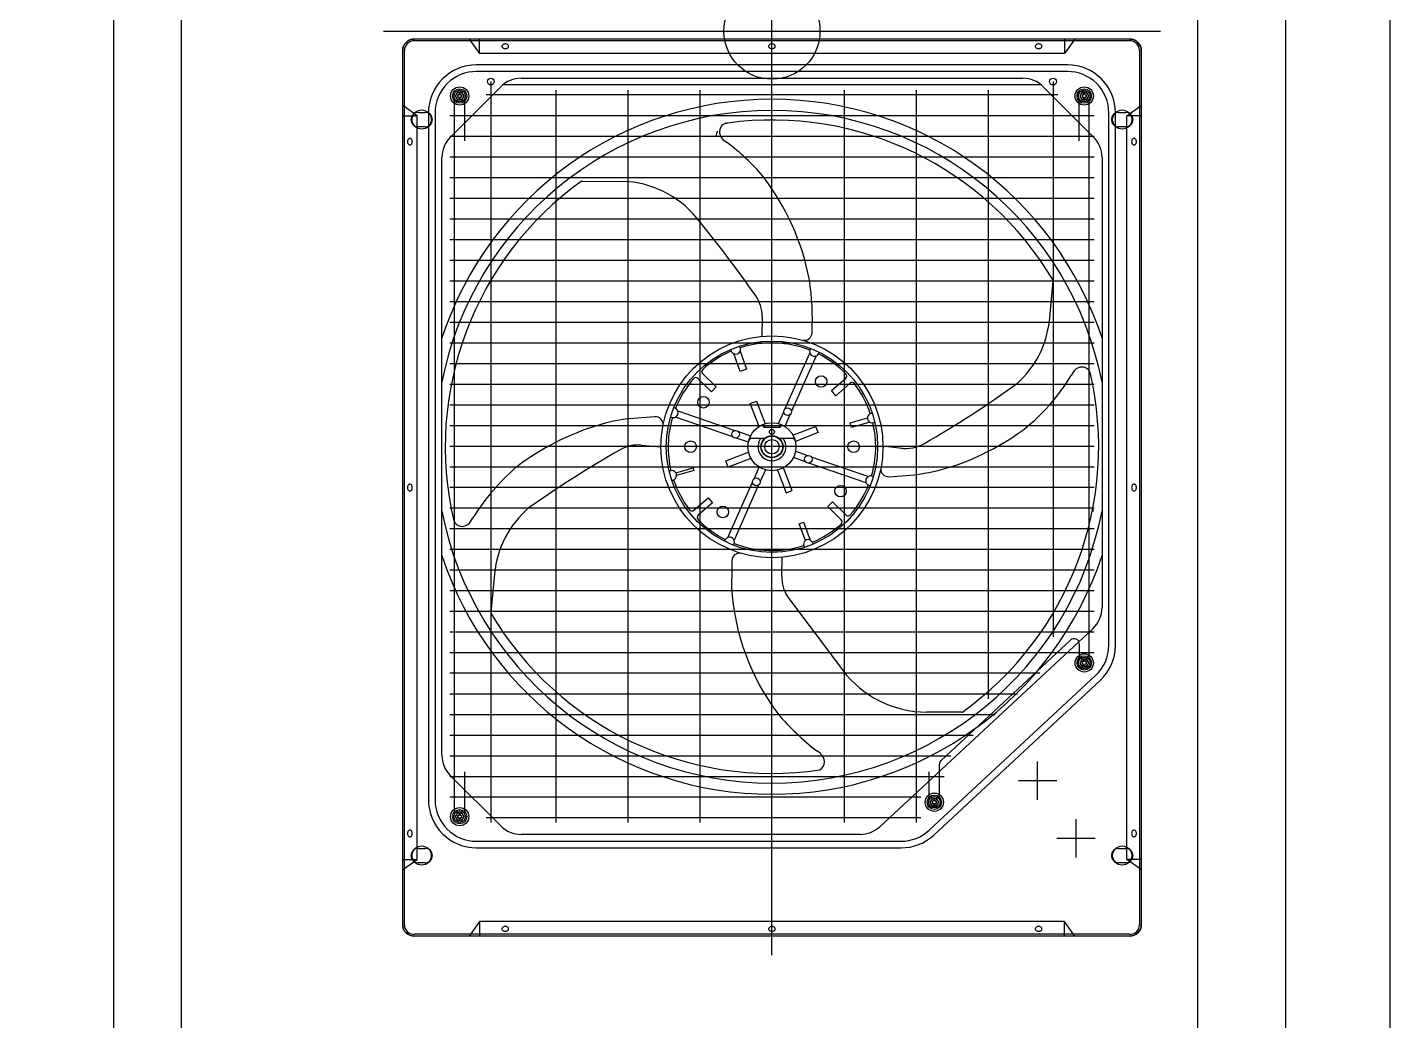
# Model space of a CAD drawing. Header units: millimetres. Extents: x 0 to 126150, y 0 to 89100.
# Drawn here: x 79834 to 81251, y 27334 to 28368 of the extents above; entities that cross this region are included whole.
import ezdxf

# ---------------------------------------------------------------- set-up
doc = ezdxf.new("R2010")
doc.units = ezdxf.units.MM
doc.header["$LTSCALE"] = 0.2
doc.linetypes.add('CENTER', pattern=[50.8, 31.75, -6.35, 6.35, -6.35])
doc.layers.add('A_建築', color=8, linetype='Continuous')
doc.layers.add('A_通芯', color=8, linetype='CENTER', plot=False)

msp = doc.modelspace()

# ---------------------------------------------------------------- linework, layer by layer
at = {"layer": 'A_建築', "lineweight": -3}
for points in [[(79993.55, 44814.81), (79993.55, 17334.81), (31843.54, 17334.81)], [(81051.47, 40003.62), (81051.47, 26416.56)], [(81251.47, 36329.85), (81251.47, 26416.56)], [(81142.84, 34081.39), (81142.84, 25191.82), (79993.55, 25191.82)], [(79923.55, 25191.82), (79923.55, 32331.81), (81142.84, 32331.81)], [(80608.54, 27401.81), (80608.54, 29325.41)], [(80204.24, 28363.61), (81012.84, 28363.61)], [(80981.04, 28355.41), (80236.05, 28355.41)], [(80981.04, 28353.62), (80236.05, 28353.62)], [(80293.43, 28355.41), (80304.05, 28340.41)], [(80913.05, 28355.41), (80913.05, 28340.41), (80304.05, 28340.41), (80304.05, 28355.41)], [(80923.65, 28355.41), (80913.05, 28340.41)], [(80224.25, 27433.61), (80224.25, 28343.62)], [(80226.04, 27433.61), (80226.04, 28343.62)], [(80991.04, 28343.62), (80991.04, 27433.61)], [(80992.85, 28343.62), (80992.85, 27433.61)], [(80916.05, 28328.61), (80301.04, 28328.61)], [(80916.05, 28321.69), (80301.04, 28321.69)], [(80273.84, 28253.41), (80326.25, 28305.83)], [(80316.05, 28311.11), (80316.05, 27539.86)], [(80328.82, 28308.11), (80888.26, 28308.11)], [(80347.47, 28314.61), (80869.61, 28314.61)], [(80383.54, 28302.36), (80383.54, 27539.86)], [(80458.54, 28302.36), (80458.54, 27539.86)], [(80533.55, 28302.36), (80533.55, 27539.86)], [(80683.54, 28302.36), (80683.54, 27539.86)], [(80758.54, 28302.36), (80758.54, 27539.86)], [(80833.54, 28302.36), (80833.54, 27668.86)], [(80890.83, 28305.83), (80943.25, 28253.4)], [(80901.05, 28311.11), (80901.05, 27733.36)], [(80278.29, 27549.02), (80278.29, 28293.21)], [(80288.79, 28249.36), (80288.79, 28293.21)], [(80906.04, 28297.36), (80311.04, 28297.36)], [(80928.3, 28249.36), (80928.3, 28293.21)], [(80938.79, 27709.02), (80938.79, 28293.21)], [(80224.25, 27491.01), (80239.25, 27501.61), (80239.25, 28275.61), (80224.25, 28286.22)], [(80224.25, 28275.61), (80239.25, 28275.61)], [(80240.29, 28279.12), (80247.79, 28279.12)], [(80251.04, 28278.62), (80251.04, 27563.61)], [(80257.97, 28278.62), (80257.97, 27563.61)], [(80273.3, 28275.87), (80943.79, 28275.87)], [(80959.11, 27724.41), (80959.11, 28278.62)], [(80966.04, 27724.41), (80966.04, 28278.62)], [(80969.29, 28279.12), (80976.79, 28279.12)], [(80992.85, 27491.01), (80977.84, 27501.61), (80977.84, 28275.61), (80992.85, 28286.22)], [(80992.85, 28275.61), (80977.84, 28275.61)], [(80247.79, 28264.11), (80240.29, 28264.11)], [(80976.79, 28264.11), (80969.29, 28264.11)], [(80273.3, 28254.37), (80943.79, 28254.37)], [(80558.51, 28250.1), (80561.8, 28247.68)], [(80265.04, 27610.04), (80265.04, 28232.19)], [(80273.3, 28232.86), (80943.79, 28232.86)], [(80952.04, 28232.19), (80952.04, 27763.69)], [(80273.3, 28211.36), (80943.79, 28211.36)], [(80410.83, 28207.47), (80453.32, 28207.33)], [(80273.3, 28189.86), (80943.79, 28189.86)], [(80273.3, 28168.36), (80943.79, 28168.36)], [(80273.3, 28146.87), (80943.79, 28146.87)], [(80273.3, 28125.36), (80943.79, 28125.36)], [(80273.3, 28103.86), (80943.79, 28103.86)], [(80897.23, 28061.86), (80901.05, 28103.37)], [(80273.3, 28082.37), (80943.79, 28082.37)], [(80273.3, 28060.86), (80943.79, 28060.86)], [(80598.4, 28066.66), (80597.88, 28046.12)], [(80273.3, 28039.36), (80943.79, 28039.36)], [(80575.34, 28030.44), (80582.19, 28012), (80575.63, 28009.56), (80568.77, 28028)], [(80622.4, 27970.85), (80648.03, 28028.39)], [(80654.42, 28025.55), (80628.8, 27968)], [(80273.3, 28017.87), (80943.79, 28017.87)], [(80536.38, 28007.19), (80550.48, 27993.29), (80545.56, 27988.31), (80531.47, 28002.21)], [(80921.95, 28008.76), (80919.83, 28005.27)], [(80273.3, 27996.36), (80943.79, 27996.36)], [(80689.94, 27997.23), (80674.99, 27984.24), (80670.4, 27989.52), (80685.34, 28002.51)], [(80595.09, 27952.19), (80585.96, 27976), (80592.49, 27978.51), (80601.49, 27955.09)], [(80273.3, 27974.86), (80943.79, 27974.86)], [(80486.69, 27962.31), (80460.05, 27960.27)], [(80567.75, 27941.45), (80508.19, 27961.97)], [(80510.47, 27968.59), (80570.03, 27948.07)], [(80615.42, 27955.15), (80620.83, 27967.31)], [(80627.22, 27964.46), (80621.81, 27952.31)], [(80273.3, 27953.37), (80943.79, 27953.37)], [(80617.04, 27953.37), (80617.04, 27951.12), (80600.04, 27951.12), (80600.04, 27953.37)], [(80630.4, 27943.25), (80653.97, 27952.3), (80656.47, 27945.77), (80632.91, 27936.72)], [(80710.37, 27956.68), (80691.21, 27951.18), (80689.84, 27955.99), (80707.84, 27961.14)], [(80584.01, 27935.86), (80571.41, 27940.2)], [(80573.69, 27946.82), (80586.27, 27942.48)], [(80600.64, 27939.61), (80585.04, 27939.61)], [(80632.06, 27939.61), (80616.45, 27939.61)], [(80273.3, 27931.87), (80943.79, 27931.87)], [(80472.54, 27932.83), (80493.04, 27931.11)], [(80586.69, 27918.98), (80563.12, 27909.93), (80560.61, 27916.46), (80584.17, 27925.51)], [(80643.39, 27915.41), (80630.81, 27919.75)], [(80633.09, 27926.37), (80645.67, 27922.03)], [(80649.33, 27920.77), (80708.89, 27900.26)], [(80744.46, 27929.4), (80725.89, 27931.51)], [(80273.3, 27910.36), (80943.79, 27910.36)], [(80508.42, 27903.96), (80526.42, 27909.13), (80527.25, 27906.24), (80509.25, 27901.08)], [(80589.86, 27897.76), (80595.27, 27909.92)], [(80601.67, 27907.07), (80596.25, 27894.92)], [(80614.15, 27906.75), (80623.19, 27883.18), (80629.73, 27885.69), (80620.68, 27909.26)], [(80706.61, 27893.65), (80647.06, 27914.15)], [(80562.67, 27836.68), (80588.29, 27894.23)], [(80594.68, 27891.38), (80569.06, 27833.83)], [(80730.4, 27899.91), (80757.04, 27901.96)], [(80273.3, 27888.87), (80943.79, 27888.87)], [(80527.16, 27865), (80542.1, 27877.99), (80546.69, 27872.71), (80531.75, 27859.72)], [(80273.3, 27867.36), (80943.79, 27867.36)], [(80680.7, 27855.03), (80666.61, 27868.94), (80671.52, 27873.92), (80685.62, 27860.02)], [(80942.35, 27866.37), (80942.35, 27863.62)], [(80295.14, 27853.47), (80297.25, 27856.96)], [(80643.29, 27833.37), (80636.76, 27850.92), (80641.45, 27852.67), (80648.4, 27833.99)], [(80273.3, 27845.86), (80943.79, 27845.86)], [(80273.3, 27824.37), (80943.79, 27824.37)], [(80566.84, 27812.44), (80566.73, 27802.86), (80566.54, 27784.76)], [(80618.71, 27796.55), (80619.2, 27816.11)], [(80273.3, 27802.86), (80943.79, 27802.86)], [(80319.68, 27798.81), (80316.05, 27758.22)], [(80273.3, 27781.36), (80943.79, 27781.36)], [(80624.94, 27774.71), (80681.93, 27698.83)], [(80273.3, 27759.87), (80943.79, 27759.87)], [(80273.3, 27738.37), (80943.79, 27738.37)], [(80942.46, 27741.71), (80720.68, 27535.64)], [(80784.47, 27604.48), (80919.47, 27729.96)], [(80928.3, 27726.11), (80928.3, 27709.02)], [(80273.3, 27716.86), (80943.79, 27716.86)], [(80887.25, 27695.36), (80273.3, 27695.36)], [(80772.25, 27532.06), (80945.36, 27692.85)], [(80776.98, 27526.98), (80950.07, 27687.78)], [(80273.3, 27673.86), (80864.11, 27673.86)], [(80273.3, 27652.36), (80840.98, 27652.36)], [(80806.25, 27654.76), (80769.54, 27654.88)], [(80273.3, 27630.86), (80817.86, 27630.86)], [(80273.3, 27609.37), (80794.73, 27609.37)], [(80658.58, 27612.13), (80655.29, 27614.54)], [(80782.79, 27564.02), (80782.79, 27600.63)], [(80885.04, 27563.61), (80885.04, 27603.61)], [(80273.3, 27587.86), (80787.79, 27587.86)], [(80326.25, 27536.4), (80273.83, 27588.82)], [(80288.79, 27549.02), (80288.79, 27592.86)], [(80772.29, 27564.02), (80772.29, 27592.86)], [(80865.04, 27583.61), (80905.04, 27583.61)], [(80763.54, 27566.36), (80273.3, 27566.36)], [(80763.54, 27544.87), (80311.04, 27544.87)], [(80925.04, 27503.61), (80925.04, 27543.61)], [(80700.25, 27527.61), (80347.47, 27527.61)], [(80905.04, 27523.61), (80945.04, 27523.61)], [(80240.29, 27513.12), (80247.79, 27513.12)], [(80301.04, 27520.54), (80742.94, 27520.54)], [(80301.04, 27513.62), (80742.94, 27513.62)], [(80969.29, 27513.12), (80976.79, 27513.12)], [(80224.25, 27501.61), (80239.25, 27501.61)], [(80247.79, 27498.11), (80240.29, 27498.11)], [(80976.79, 27498.11), (80969.29, 27498.11)], [(80992.85, 27501.61), (80977.84, 27501.61)], [(80981.04, 27423.62), (80236.05, 27423.62)], [(80304.05, 27436.81), (80293.43, 27421.82)], [(80923.65, 27421.82), (80913.05, 27436.81), (80304.05, 27436.81), (80304.05, 27421.82)], [(80913.05, 27421.82), (80913.05, 27436.81)], [(80981.04, 27421.82), (80236.05, 27421.82)]]:
    msp.add_lwpolyline(points, dxfattribs=at)
for points in [[(80236.05, 28355.42, 0.414214), (80224.25, 28343.62, -0.4142136), (80236.05, 28355.42)], [(80236.05, 28353.62, 0.4142136), (80226.05, 28343.62)], [(80981.04, 28355.42, -0.4142136), (80992.84, 28343.62, 0.4142137), (80981.04, 28355.42)], [(80991.04, 28343.62, 0.4142136), (80981.04, 28353.62)], [(80301.04, 28328.62, 0.4142136), (80251.04, 28278.62)], [(80301.04, 28321.69, 0.4142136), (80257.97, 28278.62)], [(80966.05, 28278.62, 0.4142136), (80916.05, 28328.62)], [(80959.12, 28278.62, 0.4142136), (80916.05, 28321.69)], [(80347.47, 28314.62, 0.1989124), (80326.26, 28305.83)], [(80890.83, 28305.83, 0.1989124), (80869.61, 28314.62)], [(80952.04, 28044.35, 0.7232754), (80265.04, 28044.35)], [(80240.29, 28279.12, 1), (80240.29, 28264.12)], [(80247.79, 28264.12, 1), (80247.79, 28279.12)], [(80952.04, 27998.25, 0.8234707), (80265.04, 27998.25)], [(80969.29, 28279.12, 1), (80969.29, 28264.12)], [(80976.79, 28264.12, 1), (80976.79, 28279.12)], [(80551.58, 28259.58, 0.0972918), (80550.53, 28254.36)], [(80554.61, 28262.61, 0.333115), (80558.51, 28250.1)], [(80559.49, 28267.23, 0.2325605), (80554.62, 28262.61)], [(80562.49, 28267.98, 0.0639216), (80559.09, 28267.07)], [(80901.04, 28104.45, 0.301612), (80562.48, 28267.98)], [(80273.82, 28253.4, 0.1989124), (80265.04, 28232.19)], [(80599.1, 28212.85, 0.0535469), (80561.8, 28247.69)], [(80952.04, 28232.19, 0.1989124), (80943.26, 28253.4)], [(80410.02, 28207.14, 0.3029224), (80277.44, 27853.85)], [(80410.83, 28207.47, 0.1531177), (80410.02, 28207.14)], [(80530.06, 28169.4, 0.2157788), (80453.32, 28207.33)], [(80647.46, 28104.88, 0.1168458), (80599.1, 28212.85)], [(80591.63, 28088.29, 0.0188059), (80530.06, 28169.4)], [(80650.24, 28049.79, 0.0502833), (80647.46, 28104.88)], [(80598.4, 28066.66, 0.153239), (80591.63, 28088.29)], [(80864.04, 27997.37, 0.1847524), (80897.22, 28061.87)], [(80640.9, 28041.99, 0.4611574), (80650.24, 28049.79)], [(80565.82, 28032.47, 1.4110393), (80574.66, 28035.76)], [(80647.89, 28031.69, 0.1723697), (80575.61, 28033.97)], [(80648.85, 28033.46, 1.3319343), (80657.62, 28029.56)], [(80566.26, 28030.49, 0.0822329), (80536.48, 28011.56)], [(80685.51, 28006.88, 0.0822915), (80656.96, 28027.65)], [(80536.49, 28011.56, 0.4324752), (80536.38, 28007.19)], [(80685.34, 28002.51, 0.4324752), (80685.51, 28006.88)], [(80806.9, 27654.97, 0.3030794), (80939.65, 28008.37)], [(80832.04, 27925.73, 0.1517751), (80919.83, 28005.27)], [(80929.33, 28013.89, 0.2151251), (80921.95, 28008.76)], [(80939.64, 28008.38, 0.3332679), (80929.32, 28013.9)], [(80527.1, 28002.04, 0.0849279), (80508.15, 27970.93)], [(80531.47, 28002.21, 0.4324753), (80527.1, 28002.04)], [(80694.28, 27996.79, 0.4324752), (80689.93, 27997.23)], [(80710.88, 27965.62, 0.0822915), (80694.28, 27996.79)], [(80766.6, 27934.26, 0.0280986), (80864.04, 27997.36)], [(80495.27, 27953.69, 0.2161834), (80493.04, 27959.91, 0.2227657), (80486.69, 27962.31)], [(80504.92, 27961.55, 0.1304682), (80503.47, 27906.15)], [(80503.08, 27962.36, 1.3319343), (80506.2, 27971.43)], [(80712.85, 27966.02, 1.3319343), (80715.5, 27956.79)], [(80427.37, 27953.36, 0.0865184), (80342.96, 27910.36)], [(80460.04, 27960.27, 0.0479951), (80427.37, 27953.36)], [(80712.16, 27900.68, 0.1304682), (80713.62, 27956.08)], [(80587.25, 27939.61, 0.3419986), (80584.34, 27937.36)], [(80596.74, 27939.61, 1.952661), (80620.34, 27939.61)], [(80632.75, 27937.36, 0.3419987), (80629.85, 27939.61)], [(80742.61, 27929.61, 0.1657956), (80766.59, 27934.26)], [(80450.49, 27927.97, 0.0224777), (80355.33, 27867.36)], [(80472.54, 27932.83, 0.1526554), (80450.49, 27927.97)], [(80725.88, 27931.51, 0.3168263), (80724.08, 27929.85)], [(80757.04, 27901.96, 0.0906459), (80832.05, 27925.73)], [(80342.96, 27910.37, 0.0739267), (80297.24, 27856.96)], [(80504.23, 27896.21, 1.3319343), (80501.58, 27905.44)], [(80721.82, 27908.54, 0.4611573), (80730.4, 27899.91)], [(80506.2, 27896.61, 0.0822915), (80522.8, 27865.44)], [(80689.99, 27860.19, 0.0849279), (80708.93, 27891.3)], [(80714.01, 27899.88, 1.3319343), (80710.89, 27890.8)], [(80265.04, 27863.98, 0.8234707), (80952.04, 27863.98)], [(80355.33, 27867.36, 0.1916182), (80319.7, 27798.88)], [(80522.8, 27865.44, 0.4324752), (80527.15, 27865)], [(80277.44, 27853.86, 0.3332681), (80287.76, 27848.34)], [(80287.75, 27848.34, 0.2151251), (80295.13, 27853.47)], [(80531.75, 27859.72, 0.4324752), (80531.58, 27855.35)], [(80531.57, 27855.35, 0.0822915), (80560.13, 27834.57)], [(80650.8, 27831.72, 0.0822914), (80680.6, 27850.67)], [(80680.6, 27850.66, 0.4324752), (80680.71, 27855.04)], [(80685.62, 27860.02, 0.4324752), (80689.99, 27860.18)], [(80568.23, 27828.77, 1.3319343), (80559.46, 27832.67)], [(80651.35, 27829.79, 1.3319342), (80642.35, 27826.44)], [(80576.18, 27820.24, 0.4611573), (80566.84, 27812.44)], [(80569.19, 27830.54, 0.1724295), (80641.5, 27828.26)], [(80265.04, 27817.88, 0.7232754), (80952.04, 27817.88)], [(80618.71, 27796.55, 0.1528664), (80624.94, 27774.72)], [(80566.55, 27784.76, 0.1481032), (80614.61, 27653.32)], [(80942.46, 27741.71, 0.2084682), (80952.04, 27763.69)], [(80316.04, 27757.78, 0.3047617), (80658.49, 27594.8)], [(80928.29, 27726.11, 0.655049), (80919.47, 27729.96)], [(80945.36, 27692.86, 0.208501), (80959.12, 27724.41)], [(80950.08, 27687.78, 0.208501), (80966.05, 27724.41)], [(80681.92, 27698.82, 0.235087), (80769.54, 27654.87)], [(80614.6, 27653.32, 0.0526977), (80655.28, 27614.54)], [(80806.25, 27654.76, 0.1531177), (80807.06, 27655.09)], [(80265.04, 27610.04, 0.1989124), (80273.82, 27588.83)], [(80658.49, 27594.8, 0.507475), (80659.22, 27611.63)], [(80659.21, 27611.63, 0.018538), (80658.58, 27612.13)], [(80784.46, 27604.48, 0.2084233), (80782.79, 27600.63)], [(80251.04, 27563.61, 0.4142136), (80301.04, 27513.61)], [(80257.97, 27563.61, 0.4142136), (80301.04, 27520.54)], [(80326.26, 27536.4, 0.1989124), (80347.47, 27527.61)], [(80700.25, 27527.61, 0.1893913), (80720.67, 27535.64)], [(80742.94, 27520.54, 0.1893586), (80772.26, 27532.06)], [(80742.94, 27513.61, 0.1893587), (80776.97, 27526.98)], [(80240.29, 27513.12, 1), (80240.29, 27498.12)], [(80247.79, 27498.12, 1), (80247.79, 27513.12)], [(80969.29, 27513.12, 1), (80969.29, 27498.12)], [(80976.79, 27498.12, 1), (80976.79, 27513.12)], [(80224.25, 27433.61, 0.414214), (80236.05, 27421.81, -0.4142136), (80224.25, 27433.61)], [(80226.05, 27433.61, 0.4142136), (80236.05, 27423.61)], [(80981.04, 27421.81, 0.4142137), (80992.84, 27433.61, -0.4142136), (80981.04, 27421.81)], [(80981.04, 27423.61, 0.4142136), (80991.04, 27433.61)]]:
    msp.add_lwpolyline(points, format="xyb", dxfattribs=at)
for points in [[(80327.54, 28347.92), (80327.59, 28347.49), (80327.75, 28347.07), (80328.01, 28346.68), (80328.35, 28346.33), (80328.79, 28346.02), (80329.28, 28345.77), (80329.84, 28345.59), (80330.43, 28345.48), (80331.04, 28345.44), (80331.64, 28345.48), (80332.24, 28345.59), (80332.79, 28345.77), (80333.29, 28346.02), (80333.72, 28346.33), (80334.07, 28346.68), (80334.33, 28347.07), (80334.49, 28347.49), (80334.54, 28347.92), (80334.49, 28348.35), (80334.33, 28348.76), (80334.07, 28349.16), (80333.72, 28349.51), (80333.29, 28349.81), (80332.79, 28350.06), (80332.24, 28350.24), (80331.64, 28350.35), (80331.04, 28350.39), (80330.43, 28350.35), (80329.84, 28350.24), (80329.28, 28350.06), (80328.79, 28349.81), (80328.35, 28349.51), (80328.01, 28349.16), (80327.75, 28348.76), (80327.59, 28348.35)], [(80605.04, 28347.92), (80605.09, 28347.49), (80605.25, 28347.07), (80605.51, 28346.68), (80605.86, 28346.33), (80606.29, 28346.02), (80606.79, 28345.77), (80607.34, 28345.59), (80607.94, 28345.48), (80608.54, 28345.44), (80609.15, 28345.48), (80609.74, 28345.59), (80610.29, 28345.77), (80610.79, 28346.02), (80611.23, 28346.33), (80611.57, 28346.68), (80611.83, 28347.07), (80611.99, 28347.49), (80612.04, 28347.92), (80611.99, 28348.35), (80611.83, 28348.76), (80611.57, 28349.16), (80611.23, 28349.51), (80610.79, 28349.81), (80610.29, 28350.06), (80609.74, 28350.24), (80609.15, 28350.35), (80608.54, 28350.39), (80607.94, 28350.35), (80607.34, 28350.24), (80606.79, 28350.06), (80606.29, 28349.81), (80605.86, 28349.51), (80605.51, 28349.16), (80605.25, 28348.76), (80605.09, 28348.35)], [(80882.54, 28347.92), (80882.59, 28347.49), (80882.75, 28347.07), (80883.01, 28346.68), (80883.36, 28346.33), (80883.79, 28346.02), (80884.29, 28345.77), (80884.84, 28345.59), (80885.44, 28345.48), (80886.04, 28345.44), (80886.65, 28345.48), (80887.24, 28345.59), (80887.8, 28345.77), (80888.29, 28346.02), (80888.73, 28346.33), (80889.08, 28346.68), (80889.33, 28347.07), (80889.49, 28347.49), (80889.54, 28347.92), (80889.49, 28348.35), (80889.33, 28348.76), (80889.08, 28349.16), (80888.73, 28349.51), (80888.29, 28349.81), (80887.8, 28350.06), (80887.24, 28350.24), (80886.65, 28350.35), (80886.04, 28350.39), (80885.44, 28350.35), (80884.84, 28350.24), (80884.29, 28350.06), (80883.79, 28349.81), (80883.36, 28349.51), (80883.01, 28349.16), (80882.75, 28348.76), (80882.59, 28348.35)], [(80285.85, 28300.11), (80281.23, 28300.11), (80278.93, 28296.12), (80281.23, 28292.11), (80285.85, 28292.11), (80288.16, 28296.12)], [(80282.54, 28293.91), (80284.54, 28293.91), (80284.54, 28295.12), (80285.74, 28295.12), (80285.74, 28297.12), (80284.54, 28297.12), (80284.54, 28298.32), (80282.54, 28298.32), (80282.54, 28297.12), (80281.34, 28297.12), (80281.34, 28295.12), (80282.54, 28295.12)], [(80935.85, 28300.11), (80931.24, 28300.11), (80928.92, 28296.12), (80931.24, 28292.11), (80935.85, 28292.11), (80938.17, 28296.12)], [(80932.54, 28293.91), (80934.54, 28293.91), (80934.54, 28295.12), (80935.74, 28295.12), (80935.74, 28297.12), (80934.54, 28297.12), (80934.54, 28298.32), (80932.54, 28298.32), (80932.54, 28297.12), (80931.34, 28297.12), (80931.34, 28295.12), (80932.54, 28295.12)], [(80231.75, 28245.12), (80232.17, 28245.17), (80232.59, 28245.33), (80232.99, 28245.58), (80233.34, 28245.93), (80233.64, 28246.37), (80233.89, 28246.87), (80234.08, 28247.42), (80234.18, 28248.01), (80234.22, 28248.62), (80234.18, 28249.22), (80234.08, 28249.81), (80233.89, 28250.36), (80233.64, 28250.86), (80233.34, 28251.3), (80232.99, 28251.65), (80232.59, 28251.91), (80232.17, 28252.06), (80231.75, 28252.11), (80231.32, 28252.06), (80230.9, 28251.91), (80230.51, 28251.65), (80230.15, 28251.3), (80229.85, 28250.86), (80229.61, 28250.36), (80229.42, 28249.81), (80229.31, 28249.22), (80229.27, 28248.62), (80229.31, 28248.01), (80229.42, 28247.42), (80229.61, 28246.87), (80229.85, 28246.37), (80230.15, 28245.93), (80230.51, 28245.58), (80230.9, 28245.33), (80231.32, 28245.17)], [(80985.34, 28245.12), (80985.77, 28245.17), (80986.19, 28245.33), (80986.58, 28245.58), (80986.94, 28245.93), (80987.24, 28246.37), (80987.49, 28246.87), (80987.67, 28247.42), (80987.78, 28248.01), (80987.82, 28248.62), (80987.78, 28249.22), (80987.67, 28249.81), (80987.49, 28250.36), (80987.24, 28250.86), (80986.94, 28251.3), (80986.58, 28251.65), (80986.19, 28251.91), (80985.77, 28252.06), (80985.34, 28252.11), (80984.92, 28252.06), (80984.5, 28251.91), (80984.11, 28251.65), (80983.75, 28251.3), (80983.45, 28250.86), (80983.2, 28250.36), (80983.02, 28249.81), (80982.91, 28249.22), (80982.87, 28248.62), (80982.91, 28248.01), (80983.02, 28247.42), (80983.2, 28246.87), (80983.45, 28246.37), (80983.75, 28245.93), (80984.11, 28245.58), (80984.5, 28245.33), (80984.92, 28245.17)], [(80231.75, 27892.12), (80231.32, 27892.07), (80230.9, 27891.91), (80230.51, 27891.65), (80230.15, 27891.3), (80229.85, 27890.87), (80229.61, 27890.37), (80229.42, 27889.82), (80229.31, 27889.23), (80229.27, 27888.62), (80229.31, 27888.01), (80229.42, 27887.42), (80229.61, 27886.87), (80229.85, 27886.37), (80230.15, 27885.94), (80230.51, 27885.59), (80230.9, 27885.33), (80231.32, 27885.17), (80231.75, 27885.12), (80232.17, 27885.17), (80232.59, 27885.33), (80232.99, 27885.59), (80233.34, 27885.94), (80233.64, 27886.37), (80233.89, 27886.87), (80234.08, 27887.42), (80234.18, 27888.01), (80234.22, 27888.62), (80234.18, 27889.23), (80234.08, 27889.82), (80233.89, 27890.37), (80233.64, 27890.87), (80233.34, 27891.3), (80232.99, 27891.65), (80232.59, 27891.91), (80232.17, 27892.07)], [(80985.34, 27885.12), (80985.77, 27885.17), (80986.19, 27885.33), (80986.58, 27885.59), (80986.94, 27885.94), (80987.24, 27886.37), (80987.49, 27886.87), (80987.67, 27887.42), (80987.78, 27888.01), (80987.82, 27888.62), (80987.78, 27889.23), (80987.67, 27889.82), (80987.49, 27890.37), (80987.24, 27890.87), (80986.94, 27891.3), (80986.58, 27891.65), (80986.19, 27891.91), (80985.77, 27892.07), (80985.34, 27892.12), (80984.92, 27892.07), (80984.5, 27891.91), (80984.11, 27891.65), (80983.75, 27891.3), (80983.45, 27890.87), (80983.2, 27890.37), (80983.02, 27889.82), (80982.91, 27889.23), (80982.87, 27888.62), (80982.91, 27888.01), (80983.02, 27887.42), (80983.2, 27886.87), (80983.45, 27886.37), (80983.75, 27885.94), (80984.11, 27885.59), (80984.5, 27885.33), (80984.92, 27885.17)], [(80935.85, 27710.12), (80931.24, 27710.12), (80928.92, 27706.12), (80931.24, 27702.11), (80935.85, 27702.11), (80938.17, 27706.12)], [(80932.54, 27703.91), (80934.54, 27703.91), (80934.54, 27705.12), (80935.74, 27705.12), (80935.74, 27707.12), (80934.54, 27707.12), (80934.54, 27708.32), (80932.54, 27708.32), (80932.54, 27707.12), (80931.34, 27707.12), (80931.34, 27705.12), (80932.54, 27705.12)], [(80779.85, 27565.12), (80775.24, 27565.12), (80772.93, 27561.11), (80775.24, 27557.11), (80779.85, 27557.11), (80782.16, 27561.11)], [(80776.54, 27558.91), (80778.55, 27558.91), (80778.55, 27560.12), (80779.74, 27560.12), (80779.74, 27562.11), (80778.55, 27562.11), (80778.55, 27563.31), (80776.54, 27563.31), (80776.54, 27562.11), (80775.34, 27562.11), (80775.34, 27560.12), (80776.54, 27560.12)], [(80285.85, 27542.11), (80288.16, 27546.11), (80285.85, 27550.11), (80281.23, 27550.11), (80278.93, 27546.11), (80281.23, 27542.11)], [(80281.34, 27547.12), (80281.34, 27545.11), (80282.54, 27545.11), (80282.54, 27543.92), (80284.54, 27543.92), (80284.54, 27545.11), (80285.74, 27545.11), (80285.74, 27547.12), (80284.54, 27547.12), (80284.54, 27548.31), (80282.54, 27548.31), (80282.54, 27547.12)], [(80231.75, 27525.12), (80232.17, 27525.17), (80232.59, 27525.33), (80232.99, 27525.58), (80233.34, 27525.93), (80233.64, 27526.37), (80233.89, 27526.87), (80234.08, 27527.42), (80234.18, 27528.01), (80234.22, 27528.61), (80234.18, 27529.22), (80234.08, 27529.81), (80233.89, 27530.36), (80233.64, 27530.86), (80233.34, 27531.3), (80232.99, 27531.65), (80232.59, 27531.9), (80232.17, 27532.06), (80231.75, 27532.11), (80231.32, 27532.06), (80230.9, 27531.9), (80230.51, 27531.65), (80230.15, 27531.3), (80229.85, 27530.86), (80229.61, 27530.36), (80229.42, 27529.81), (80229.31, 27529.22), (80229.27, 27528.61), (80229.31, 27528.01), (80229.42, 27527.42), (80229.61, 27526.87), (80229.85, 27526.37), (80230.15, 27525.93), (80230.51, 27525.58), (80230.9, 27525.33), (80231.32, 27525.17)], [(80985.34, 27525.12), (80985.77, 27525.17), (80986.19, 27525.33), (80986.58, 27525.58), (80986.94, 27525.93), (80987.24, 27526.37), (80987.49, 27526.87), (80987.67, 27527.42), (80987.78, 27528.01), (80987.82, 27528.61), (80987.78, 27529.22), (80987.67, 27529.81), (80987.49, 27530.36), (80987.24, 27530.86), (80986.94, 27531.3), (80986.58, 27531.65), (80986.19, 27531.9), (80985.77, 27532.06), (80985.34, 27532.11), (80984.92, 27532.06), (80984.5, 27531.9), (80984.11, 27531.65), (80983.75, 27531.3), (80983.45, 27530.86), (80983.2, 27530.36), (80983.02, 27529.81), (80982.91, 27529.22), (80982.87, 27528.61), (80982.91, 27528.01), (80983.02, 27527.42), (80983.2, 27526.87), (80983.45, 27526.37), (80983.75, 27525.93), (80984.11, 27525.58), (80984.5, 27525.33), (80984.92, 27525.17)], [(80334.54, 27429.31), (80334.49, 27429.74), (80334.33, 27430.16), (80334.07, 27430.55), (80333.72, 27430.9), (80333.29, 27431.21), (80332.79, 27431.46), (80332.24, 27431.64), (80331.64, 27431.75), (80331.04, 27431.79), (80330.43, 27431.75), (80329.84, 27431.64), (80329.28, 27431.46), (80328.79, 27431.21), (80328.35, 27430.9), (80328.01, 27430.55), (80327.75, 27430.16), (80327.59, 27429.74), (80327.54, 27429.31), (80327.59, 27428.88), (80327.75, 27428.47), (80328.01, 27428.07), (80328.35, 27427.72), (80328.79, 27427.42), (80329.28, 27427.17), (80329.84, 27426.99), (80330.43, 27426.88), (80331.04, 27426.84), (80331.64, 27426.88), (80332.24, 27426.99), (80332.79, 27427.17), (80333.29, 27427.42), (80333.72, 27427.72), (80334.07, 27428.07), (80334.33, 27428.47), (80334.49, 27428.88)], [(80612.04, 27429.31), (80611.99, 27429.74), (80611.83, 27430.16), (80611.57, 27430.55), (80611.23, 27430.9), (80610.79, 27431.21), (80610.29, 27431.46), (80609.74, 27431.64), (80609.15, 27431.75), (80608.54, 27431.79), (80607.94, 27431.75), (80607.34, 27431.64), (80606.79, 27431.46), (80606.29, 27431.21), (80605.86, 27430.9), (80605.51, 27430.55), (80605.25, 27430.16), (80605.09, 27429.74), (80605.04, 27429.31), (80605.09, 27428.88), (80605.25, 27428.47), (80605.51, 27428.07), (80605.86, 27427.72), (80606.29, 27427.42), (80606.79, 27427.17), (80607.34, 27426.99), (80607.94, 27426.88), (80608.54, 27426.84), (80609.15, 27426.88), (80609.74, 27426.99), (80610.29, 27427.17), (80610.79, 27427.42), (80611.23, 27427.72), (80611.57, 27428.07), (80611.83, 27428.47), (80611.99, 27428.88)], [(80889.54, 27429.31), (80889.49, 27429.74), (80889.33, 27430.16), (80889.08, 27430.55), (80888.73, 27430.9), (80888.29, 27431.21), (80887.8, 27431.46), (80887.24, 27431.64), (80886.65, 27431.75), (80886.04, 27431.79), (80885.44, 27431.75), (80884.84, 27431.64), (80884.29, 27431.46), (80883.79, 27431.21), (80883.36, 27430.9), (80883.01, 27430.55), (80882.75, 27430.16), (80882.59, 27429.74), (80882.54, 27429.31), (80882.59, 27428.88), (80882.75, 27428.47), (80883.01, 27428.07), (80883.36, 27427.72), (80883.79, 27427.42), (80884.29, 27427.17), (80884.84, 27426.99), (80885.44, 27426.88), (80886.04, 27426.84), (80886.65, 27426.88), (80887.24, 27426.99), (80887.8, 27427.17), (80888.29, 27427.42), (80888.73, 27427.72), (80889.08, 27428.07), (80889.33, 27428.47), (80889.49, 27428.88)]]:
    msp.add_lwpolyline(points, close=True, dxfattribs=at)
for centre, radius in [((80608.54, 28363.61), 50), ((80283.54, 28296.12), 9.5), ((80283.54, 28296.12), 7.5), ((80283.54, 28296.12), 6), ((80316.05, 28311.11), 3.5), ((80901.05, 28311.11), 3.5), ((80933.54, 28296.12), 9.5), ((80933.54, 28296.12), 7.5), ((80933.54, 28296.12), 6), ((80283.54, 28296.12), 4), ((80933.54, 28296.12), 4), ((80244.04, 28271.62), 10), ((80973.05, 28271.62), 10), ((80608.54, 27931.11), 115.5), ((80608.54, 27931.11), 110), ((80659.69, 27999), 6), ((80537.25, 27977.41), 6), ((80624.81, 27967.65), 4), ((80570.72, 27944.13), 4), ((80608.54, 27931.11), 25), ((80608.54, 27946.61), 2.59), ((80523.92, 27931.11), 6), ((80608.54, 27931.11), 11.54), ((80608.54, 27931.11), 11.14), ((80608.54, 27931.11), 7.54), ((80693.54, 27931.11), 6), ((80646.36, 27918.09), 4), ((80592.27, 27894.57), 4), ((80679.83, 27884.82), 6), ((80557.39, 27863.23), 6), ((80933.54, 27706.12), 9.5), ((80933.54, 27706.12), 7.5), ((80933.54, 27706.12), 6), ((80933.54, 27706.12), 4), ((80777.55, 27561.11), 9.5), ((80777.55, 27561.11), 7.5), ((80777.55, 27561.11), 6), ((80777.55, 27561.11), 4), ((80283.54, 27546.11), 9.5), ((80283.54, 27546.11), 7.5), ((80283.54, 27546.11), 6), ((80283.54, 27546.11), 4), ((80244.04, 27505.62), 10), ((80973.05, 27505.62), 10)]:
    msp.add_circle(centre, radius, dxfattribs=at)
at = {"layer": 'A_通芯'}
msp.add_line((79923.55, 7195.51), (79923.55, 50618.35), dxfattribs=at)

doc.saveas('drawing.dxf')
